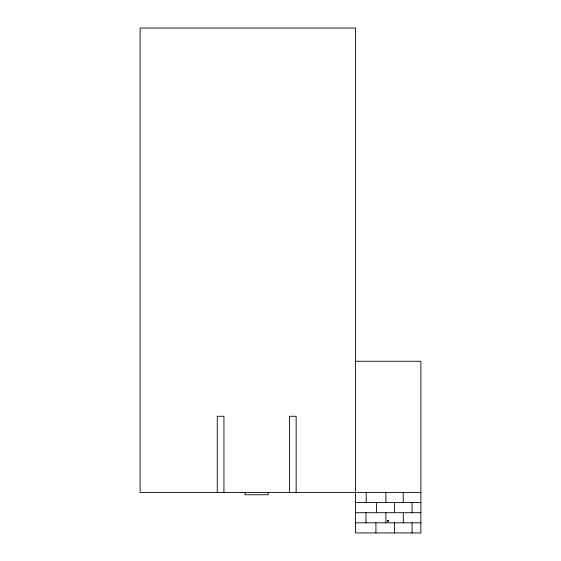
<?xml version="1.0" encoding="UTF-8"?>
<svg xmlns="http://www.w3.org/2000/svg" width="561" height="561" viewBox="0 0 561 561"><rect width="100%" height="100%" fill="white"/><g stroke="black" fill="none" stroke-linecap="round" stroke-linejoin="round"><path stroke-width="0.84" d="M355.52 361.277L420.876 361.277L420.876 532.95L355.52 532.95L355.52 28.05L140.124 28.05L140.124 492.446L420.876 492.446M355.52 502.572L420.876 502.572M355.52 512.698L420.876 512.698M355.52 522.824L420.876 522.824M412.062 502.572L412.062 512.698M412.09 522.824L412.09 532.95M403.303 512.698L403.303 522.824M403.254 492.446L403.254 502.572M394.544 502.572L394.544 512.698M394.586 522.824L394.586 532.95M385.863 492.446L385.863 502.572M385.863 512.698L385.863 522.824M376.431 502.572L376.431 512.698M375.919 522.824L375.919 532.95M366.207 492.446L366.207 502.572M365.975 512.698L365.975 522.824M296.145 492.446L296.145 416.276L289.476 416.276L289.476 492.446M268.235 492.446L268.235 494.746L245.115 494.746L245.115 492.446M223.944 492.446L223.944 416.276L217.268 416.276L217.268 492.446M387.56 520.748C388.065 523.469 389.832 519.163 387.56 520.748"/></g></svg>
